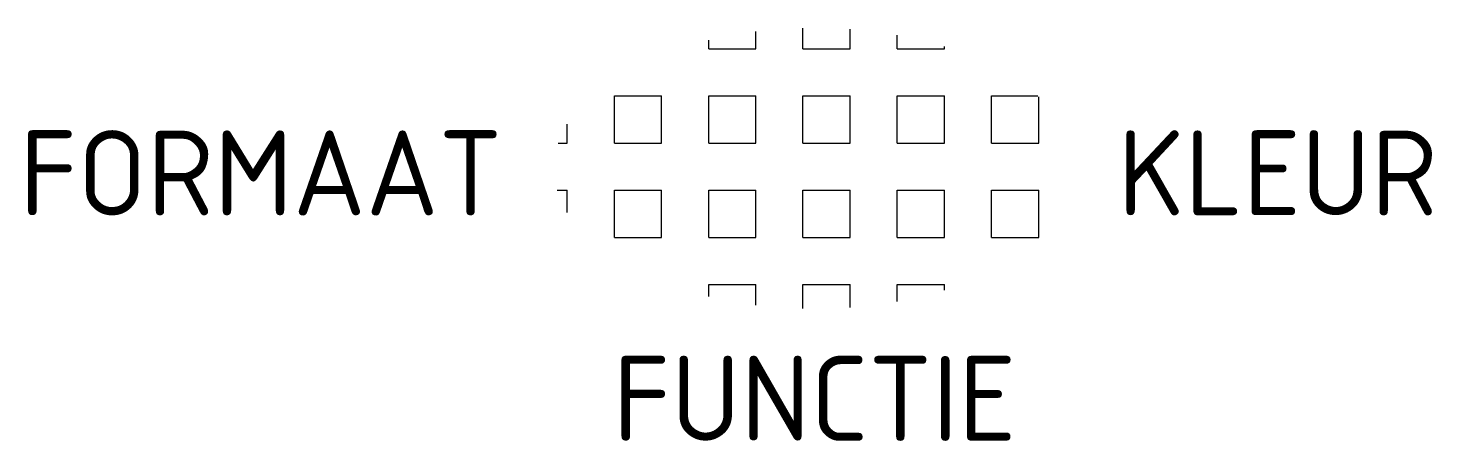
# Model space of a CAD drawing. Header units: metres. Extents: x -16.7 to 13.1, y -5.8 to 3.
import ezdxf
from ezdxf.enums import TextEntityAlignment as Align

# ---------------------------------------------------------------- set-up
doc = ezdxf.new("R2010")
doc.units = ezdxf.units.M
doc.styles.add('NLCS-ISO', font='NLCS-ISO.ttf')

msp = doc.modelspace()

# ---------------------------------------------------------------- linework, layer by layer
for p, q in [((-2.246, 2.536), (-2.246, 2.718)), ((-1.246, 2.536), (-1.246, 2.898)), ((-0.246, 2.536), (-0.246, 2.972)), ((0.754, 2.536), (0.754, 2.947)), ((1.754, 2.536), (1.754, 2.821)), ((-2.246, 2.536), (-1.246, 2.536)), ((-0.246, 2.536), (0.754, 2.536)), ((1.754, 2.536), (2.754, 2.536)), ((2.754, 2.536), (2.754, 2.579)), ((-4.246, 1.536), (-3.246, 1.536)), ((-4.246, 0.536), (-4.246, 1.536)), ((-3.246, 0.536), (-3.246, 1.536)), ((-2.246, 1.536), (-1.246, 1.536)), ((-2.246, 0.536), (-2.246, 1.536)), ((-1.246, 0.536), (-1.246, 1.536)), ((-0.246, 1.536), (0.754, 1.536)), ((-0.246, 0.536), (-0.246, 1.536)), ((0.754, 0.536), (0.754, 1.536)), ((1.754, 1.536), (2.754, 1.536)), ((1.754, 0.536), (1.754, 1.536)), ((2.754, 0.536), (2.754, 1.536)), ((3.754, 1.536), (4.732, 1.536)), ((3.754, 0.536), (3.754, 1.536)), ((4.754, 0.536), (4.754, 1.516)), ((-5.246, 0.536), (-5.246, 0.934)), ((-5.435, 0.536), (-5.246, 0.536)), ((-4.246, 0.536), (-3.246, 0.536)), ((-2.246, 0.536), (-1.246, 0.536)), ((-0.246, 0.536), (0.754, 0.536)), ((1.754, 0.536), (2.754, 0.536)), ((3.754, 0.536), (4.754, 0.536)), ((-5.457, -0.464), (-5.246, -0.464)), ((-5.246, -0.934), (-5.246, -0.464)), ((-4.246, -0.464), (-3.246, -0.464)), ((-4.246, -1.464), (-4.246, -0.464)), ((-3.246, -1.464), (-3.246, -0.464)), ((-2.246, -0.464), (-1.246, -0.464)), ((-2.246, -1.464), (-2.246, -0.464)), ((-1.246, -1.464), (-1.246, -0.464)), ((-0.246, -0.464), (0.754, -0.464)), ((-0.246, -1.464), (-0.246, -0.464)), ((0.754, -1.464), (0.754, -0.464)), ((1.754, -0.464), (2.754, -0.464)), ((1.754, -1.464), (1.754, -0.464)), ((2.754, -1.464), (2.754, -0.464)), ((3.754, -0.464), (4.754, -0.464)), ((3.754, -1.464), (3.754, -0.464)), ((4.754, -1.464), (4.754, -0.464)), ((-4.246, -1.464), (-3.246, -1.464)), ((-2.246, -1.464), (-1.246, -1.464)), ((-0.246, -1.464), (0.754, -1.464)), ((1.754, -1.464), (2.754, -1.464)), ((3.754, -1.464), (4.754, -1.464)), ((-2.246, -2.464), (-1.246, -2.464)), ((-2.246, -2.718), (-2.246, -2.464)), ((-1.246, -2.898), (-1.246, -2.464)), ((-0.246, -2.464), (0.754, -2.464)), ((-0.246, -2.972), (-0.246, -2.464)), ((0.754, -2.947), (0.754, -2.464)), ((1.754, -2.464), (2.754, -2.464)), ((1.754, -2.821), (1.754, -2.464)), ((2.754, -2.579), (2.754, -2.464))]:
    msp.add_line(p, q)

# ---------------------------------------------------------------- texts
at = {"style": 'NLCS-ISO'}
msp.add_attdef('FORMAAT', text='', height=1.8, dxfattribs=at).set_placement((-6.621, -0.096), align=Align.MIDDLE_RIGHT)
msp.add_attdef('KLEUR', text='', height=1.8, dxfattribs=at).set_placement((6.429, -0.096), align=Align.MIDDLE_LEFT)
at = {"style": 'NLCS-ISO', "flags": 1}
msp.add_attdef('FUNCTIE', text='', height=1.8, dxfattribs=at).set_placement((0, -3.975), align=Align.TOP_CENTER)

doc.saveas('drawing.dxf')
